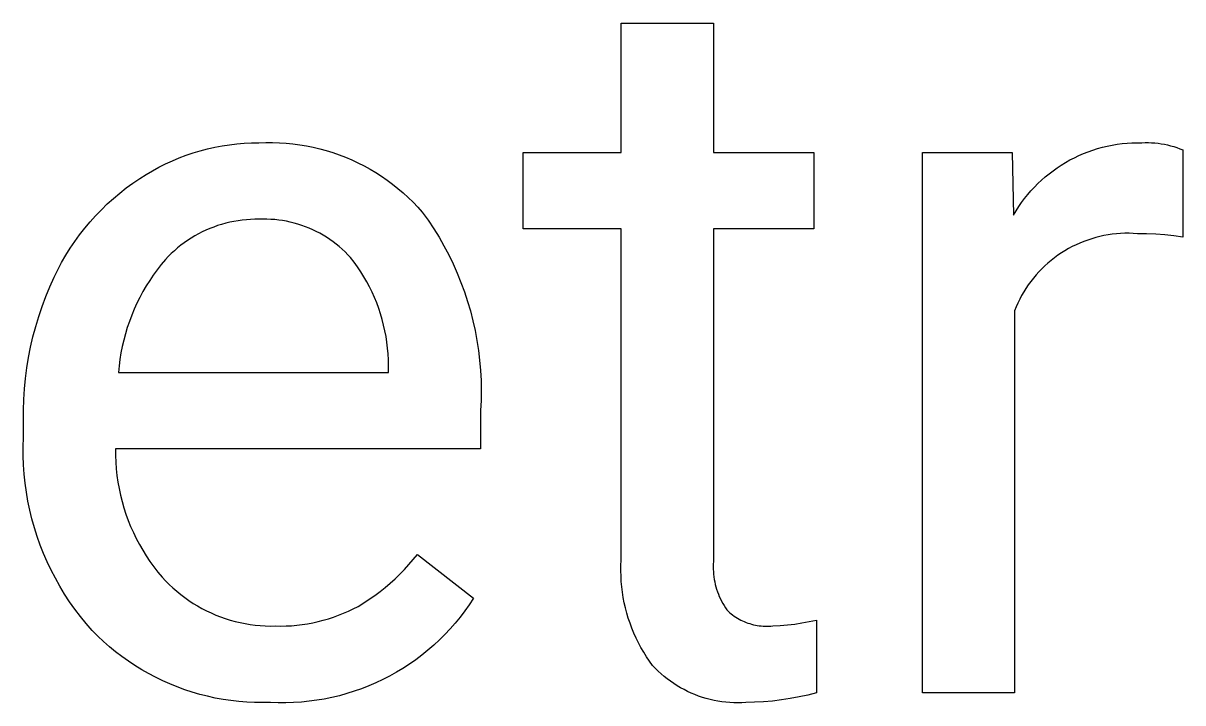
# Model space of a CAD drawing. Header units: millimetres. Extents: x 2840 to 6121, y 744 to 3036.
# Drawn here: x 5978.85 to 6016.32, y 1034.21 to 1056.19 of the extents above; entities that cross this region are included whole.
import ezdxf

# ---------------------------------------------------------------- set-up
doc = ezdxf.new("R2010")
doc.units = ezdxf.units.MM
doc.header["$MEASUREMENT"] = 0
doc.layers.add('Domyślny', color=7, linetype='Continuous', true_color=0x000000)

msp = doc.modelspace()

# ---------------------------------------------------------------- linework, layer by layer
at = {"layer": 'Domyślny'}
for p, q in [((5998.174, 1052.017), (5998.174, 1056.195)), ((5998.174, 1056.195), (6001.153, 1056.195)), ((6001.153, 1056.195), (6001.153, 1052.017)), ((5984.339, 1051.999), (5984.569, 1052.068)), ((5984.569, 1052.068), (5984.801, 1052.129)), ((5984.801, 1052.129), (5985.035, 1052.182)), ((5985.035, 1052.182), (5985.271, 1052.226)), ((5985.271, 1052.226), (5985.508, 1052.263)), ((5985.508, 1052.263), (5985.747, 1052.291)), ((5985.747, 1052.291), (5985.986, 1052.311)), ((5985.986, 1052.311), (5986.226, 1052.323)), ((5986.226, 1052.323), (5986.466, 1052.326)), ((5986.466, 1052.326), (5986.685, 1052.335)), ((5986.685, 1052.335), (5986.905, 1052.335)), ((5986.905, 1052.335), (5987.125, 1052.329)), ((5987.125, 1052.329), (5987.345, 1052.315)), ((5987.345, 1052.315), (5987.564, 1052.293)), ((5987.564, 1052.293), (5987.782, 1052.264)), ((5987.782, 1052.264), (5987.999, 1052.228)), ((5987.999, 1052.228), (5988.214, 1052.185)), ((5988.214, 1052.185), (5988.428, 1052.134)), ((5988.428, 1052.134), (5988.64, 1052.076)), ((5988.64, 1052.076), (5988.851, 1052.011)), ((6013.112, 1051.978), (6013.262, 1052.037)), ((6013.262, 1052.037), (6013.415, 1052.09)), ((6013.415, 1052.09), (6013.569, 1052.139)), ((6013.569, 1052.139), (6013.724, 1052.182)), ((6013.724, 1052.182), (6013.881, 1052.219)), ((6013.881, 1052.219), (6014.039, 1052.251)), ((6014.039, 1052.251), (6014.199, 1052.278)), ((6014.199, 1052.278), (6014.359, 1052.299)), ((6014.359, 1052.299), (6014.52, 1052.314)), ((6014.52, 1052.314), (6014.681, 1052.324)), ((6014.681, 1052.324), (6014.842, 1052.328)), ((6014.842, 1052.328), (6015.004, 1052.326)), ((6015.004, 1052.326), (6015.107, 1052.33)), ((6015.107, 1052.33), (6015.211, 1052.33)), ((6015.211, 1052.33), (6015.315, 1052.327)), ((6015.315, 1052.327), (6015.419, 1052.32)), ((6015.419, 1052.32), (6015.522, 1052.309)), ((6015.522, 1052.309), (6015.625, 1052.295)), ((6015.625, 1052.295), (6015.728, 1052.277)), ((6015.728, 1052.277), (6015.829, 1052.256)), ((6015.829, 1052.256), (6015.93, 1052.231)), ((6015.93, 1052.231), (6016.03, 1052.202)), ((6016.03, 1052.202), (6016.129, 1052.171)), ((6016.129, 1052.171), (6016.227, 1052.135)), ((6016.227, 1052.135), (6016.324, 1052.097)), ((6016.324, 1052.097), (6016.324, 1049.273)), ((5983.448, 1051.646), (5983.666, 1051.746)), ((5983.666, 1051.746), (5983.887, 1051.838)), ((5983.887, 1051.838), (5984.112, 1051.923)), ((5984.112, 1051.923), (5984.339, 1051.999)), ((5988.851, 1052.011), (5989.058, 1051.939)), ((5989.058, 1051.939), (5989.264, 1051.86)), ((5989.264, 1051.86), (5989.466, 1051.774)), ((5989.466, 1051.774), (5989.665, 1051.681)), ((5989.665, 1051.681), (5989.862, 1051.581)), ((5995.005, 1049.541), (5995.005, 1052.017)), ((5995.005, 1052.017), (5998.174, 1052.017)), ((6001.153, 1052.017), (6004.402, 1052.017)), ((6004.402, 1052.017), (6004.402, 1049.541)), ((6007.908, 1034.532), (6007.908, 1052.017)), ((6007.908, 1052.017), (6010.804, 1052.017)), ((6010.804, 1052.017), (6010.852, 1049.986)), ((6012.396, 1051.606), (6012.534, 1051.69)), ((6012.534, 1051.69), (6012.675, 1051.77)), ((6012.675, 1051.77), (6012.818, 1051.844)), ((6012.818, 1051.844), (6012.964, 1051.913)), ((6012.964, 1051.913), (6013.112, 1051.978)), ((5982.613, 1051.173), (5982.815, 1051.302)), ((5982.815, 1051.302), (5983.022, 1051.424)), ((5983.022, 1051.424), (5983.233, 1051.539)), ((5983.233, 1051.539), (5983.448, 1051.646)), ((5989.862, 1051.581), (5990.054, 1051.475)), ((5990.054, 1051.475), (5990.243, 1051.363)), ((5990.243, 1051.363), (5990.428, 1051.244)), ((6011.877, 1051.223), (6012.002, 1051.326)), ((6012.002, 1051.326), (6012.13, 1051.424)), ((6012.13, 1051.424), (6012.262, 1051.517)), ((6012.262, 1051.517), (6012.396, 1051.606)), ((5982.176, 1050.865), (5982.392, 1051.023)), ((5982.392, 1051.023), (5982.613, 1051.173)), ((5990.428, 1051.244), (5990.609, 1051.119)), ((5990.609, 1051.119), (5990.786, 1050.988)), ((5990.786, 1050.988), (5990.958, 1050.851)), ((6011.525, 1050.891), (6011.638, 1051.006)), ((6011.638, 1051.006), (6011.756, 1051.117)), ((6011.756, 1051.117), (6011.877, 1051.223)), ((5981.563, 1050.347), (5981.761, 1050.526)), ((5981.761, 1050.526), (5981.965, 1050.699)), ((5981.965, 1050.699), (5982.176, 1050.865)), ((5990.958, 1050.851), (5991.126, 1050.709)), ((5991.126, 1050.709), (5991.288, 1050.56)), ((5991.288, 1050.56), (5991.446, 1050.407)), ((6011.114, 1050.394), (6011.21, 1050.523)), ((6011.21, 1050.523), (6011.311, 1050.649)), ((6011.311, 1050.649), (6011.416, 1050.772)), ((6011.416, 1050.772), (6011.525, 1050.891)), ((5981.185, 1049.968), (5981.371, 1050.161)), ((5981.371, 1050.161), (5981.563, 1050.347)), ((5991.446, 1050.407), (5991.598, 1050.248)), ((5991.598, 1050.248), (5991.744, 1050.084)), ((6010.935, 1050.125), (6011.022, 1050.261)), ((6011.022, 1050.261), (6011.114, 1050.394)), ((5981.006, 1049.768), (5981.185, 1049.968)), ((5985.655, 1049.783), (5985.522, 1049.756)), ((5985.789, 1049.806), (5985.655, 1049.783)), ((5985.923, 1049.824), (5985.789, 1049.806)), ((5986.059, 1049.838), (5985.923, 1049.824)), ((5986.194, 1049.847), (5986.059, 1049.838)), ((5986.33, 1049.851), (5986.194, 1049.847)), ((5986.466, 1049.851), (5986.33, 1049.851)), ((5986.593, 1049.854), (5986.466, 1049.851)), ((5986.721, 1049.854), (5986.593, 1049.854)), ((5986.848, 1049.849), (5986.721, 1049.854)), ((5986.975, 1049.84), (5986.848, 1049.849)), ((5987.102, 1049.826), (5986.975, 1049.84)), ((5987.229, 1049.808), (5987.102, 1049.826)), ((5987.354, 1049.786), (5987.229, 1049.808)), ((5987.479, 1049.759), (5987.354, 1049.786)), ((5991.744, 1050.084), (5991.933, 1049.819)), ((5991.933, 1049.819), (5992.113, 1049.548)), ((6010.852, 1049.986), (6010.935, 1050.125)), ((5980.67, 1049.352), (5980.835, 1049.563)), ((5980.835, 1049.563), (5981.006, 1049.768)), ((5984.628, 1049.441), (5984.507, 1049.379)), ((5984.75, 1049.499), (5984.628, 1049.441)), ((5984.875, 1049.553), (5984.75, 1049.499)), ((5985.002, 1049.602), (5984.875, 1049.553)), ((5985.13, 1049.648), (5985.002, 1049.602)), ((5985.259, 1049.688), (5985.13, 1049.648)), ((5985.39, 1049.724), (5985.259, 1049.688)), ((5985.522, 1049.756), (5985.39, 1049.724)), ((5987.603, 1049.729), (5987.479, 1049.759)), ((5987.726, 1049.694), (5987.603, 1049.729)), ((5987.847, 1049.655), (5987.726, 1049.694)), ((5987.967, 1049.612), (5987.847, 1049.655)), ((5988.086, 1049.565), (5987.967, 1049.612)), ((5988.203, 1049.513), (5988.086, 1049.565)), ((5988.318, 1049.458), (5988.203, 1049.513)), ((5988.431, 1049.399), (5988.318, 1049.458)), ((5988.542, 1049.336), (5988.431, 1049.399)), ((5992.113, 1049.548), (5992.284, 1049.272)), ((5998.174, 1049.541), (5995.005, 1049.541)), ((5998.174, 1038.824), (5998.174, 1049.541)), ((6004.402, 1049.541), (6001.153, 1049.541)), ((6001.153, 1049.541), (6001.153, 1038.783)), ((6014.451, 1049.398), (6014.315, 1049.392)), ((6014.587, 1049.399), (6014.451, 1049.398)), ((6014.723, 1049.395), (6014.587, 1049.399)), ((5980.364, 1048.914), (5980.513, 1049.136)), ((5980.513, 1049.136), (5980.67, 1049.352)), ((5984.047, 1049.091), (5983.938, 1049.01)), ((5984.158, 1049.169), (5984.047, 1049.091)), ((5984.272, 1049.243), (5984.158, 1049.169)), ((5984.388, 1049.313), (5984.272, 1049.243)), ((5984.507, 1049.379), (5984.388, 1049.313)), ((5988.651, 1049.27), (5988.542, 1049.336)), ((5988.758, 1049.2), (5988.651, 1049.27)), ((5988.862, 1049.126), (5988.758, 1049.2)), ((5988.963, 1049.048), (5988.862, 1049.126)), ((5989.062, 1048.968), (5988.963, 1049.048)), ((5992.284, 1049.272), (5992.445, 1048.99)), ((6012.874, 1049.027), (6012.752, 1048.967)), ((6012.998, 1049.082), (6012.874, 1049.027)), ((6013.124, 1049.134), (6012.998, 1049.082)), ((6013.252, 1049.181), (6013.124, 1049.134)), ((6013.381, 1049.223), (6013.252, 1049.181)), ((6013.512, 1049.261), (6013.381, 1049.223)), ((6013.643, 1049.295), (6013.512, 1049.261)), ((6013.776, 1049.323), (6013.643, 1049.295)), ((6013.91, 1049.348), (6013.776, 1049.323)), ((6014.044, 1049.367), (6013.91, 1049.348)), ((6014.18, 1049.382), (6014.044, 1049.367)), ((6014.315, 1049.392), (6014.18, 1049.382)), ((6014.858, 1049.386), (6014.723, 1049.395)), ((6015.153, 1049.383), (6014.858, 1049.386)), ((6015.447, 1049.37), (6015.153, 1049.383)), ((6015.74, 1049.348), (6015.447, 1049.37)), ((6016.032, 1049.315), (6015.74, 1049.348)), ((6016.324, 1049.273), (6016.032, 1049.315)), ((5980.088, 1048.455), (5980.222, 1048.687)), ((5980.222, 1048.687), (5980.364, 1048.914)), ((5983.631, 1048.743), (5983.534, 1048.648)), ((5983.73, 1048.835), (5983.631, 1048.743)), ((5983.833, 1048.924), (5983.73, 1048.835)), ((5983.938, 1049.01), (5983.833, 1048.924)), ((5989.158, 1048.884), (5989.062, 1048.968)), ((5989.251, 1048.797), (5989.158, 1048.884)), ((5989.341, 1048.706), (5989.251, 1048.797)), ((5989.428, 1048.613), (5989.341, 1048.706)), ((5992.445, 1048.99), (5992.597, 1048.702)), ((5992.597, 1048.702), (5992.739, 1048.41)), ((6012.287, 1048.686), (6012.177, 1048.606)), ((6012.4, 1048.762), (6012.287, 1048.686)), ((6012.515, 1048.834), (6012.4, 1048.762)), ((6012.633, 1048.902), (6012.515, 1048.834)), ((6012.752, 1048.967), (6012.633, 1048.902)), ((5979.962, 1048.219), (5980.088, 1048.455)), ((5983.306, 1048.386), (5983.176, 1048.219)), ((5983.441, 1048.549), (5983.306, 1048.386)), ((5983.534, 1048.648), (5983.441, 1048.549)), ((5989.543, 1048.463), (5989.428, 1048.613)), ((5989.653, 1048.31), (5989.543, 1048.463)), ((5989.758, 1048.154), (5989.653, 1048.31)), ((5992.739, 1048.41), (5992.871, 1048.113)), ((6011.865, 1048.343), (6011.768, 1048.249)), ((6011.966, 1048.434), (6011.865, 1048.343)), ((6012.07, 1048.522), (6011.966, 1048.434)), ((6012.177, 1048.606), (6012.07, 1048.522)), ((5979.705, 1047.666), (5979.845, 1047.978)), ((5979.845, 1047.978), (5979.962, 1048.219)), ((5983.051, 1048.048), (5982.933, 1047.873)), ((5983.176, 1048.219), (5983.051, 1048.048)), ((5989.857, 1047.994), (5989.758, 1048.154)), ((5989.951, 1047.83), (5989.857, 1047.994)), ((5992.871, 1048.113), (5992.994, 1047.812)), ((6011.495, 1047.946), (6011.411, 1047.839)), ((6011.582, 1048.05), (6011.495, 1047.946)), ((6011.673, 1048.151), (6011.582, 1048.05)), ((6011.768, 1048.249), (6011.673, 1048.151)), ((5979.575, 1047.35), (5979.705, 1047.666)), ((5982.82, 1047.694), (5982.714, 1047.511)), ((5982.933, 1047.873), (5982.82, 1047.694)), ((5990.04, 1047.664), (5989.951, 1047.83)), ((5990.122, 1047.494), (5990.04, 1047.664)), ((5992.994, 1047.812), (5993.106, 1047.506)), ((6011.255, 1047.616), (6011.183, 1047.501)), ((6011.331, 1047.729), (6011.255, 1047.616)), ((6011.411, 1047.839), (6011.331, 1047.729)), ((5979.456, 1047.03), (5979.575, 1047.35)), ((5982.614, 1047.325), (5982.52, 1047.135)), ((5982.714, 1047.511), (5982.614, 1047.325)), ((5990.199, 1047.322), (5990.122, 1047.494)), ((5990.271, 1047.148), (5990.199, 1047.322)), ((5993.106, 1047.506), (5993.208, 1047.198)), ((5993.208, 1047.198), (5993.299, 1046.886)), ((6011.051, 1047.263), (6010.991, 1047.141)), ((6011.115, 1047.383), (6011.051, 1047.263)), ((6011.183, 1047.501), (6011.115, 1047.383)), ((5979.347, 1046.706), (5979.456, 1047.03)), ((5982.432, 1046.943), (5982.351, 1046.748)), ((5982.52, 1047.135), (5982.432, 1046.943)), ((5990.336, 1046.971), (5990.271, 1047.148)), ((5990.395, 1046.792), (5990.336, 1046.971)), ((5990.448, 1046.611), (5990.395, 1046.792)), ((5993.299, 1046.886), (5993.38, 1046.571)), ((6010.935, 1047.017), (6010.884, 1046.891)), ((6010.884, 1046.891), (6010.884, 1034.532)), ((6010.991, 1047.141), (6010.935, 1047.017)), ((5979.249, 1046.379), (5979.347, 1046.706)), ((5982.277, 1046.55), (5982.209, 1046.349)), ((5982.351, 1046.748), (5982.277, 1046.55)), ((5990.495, 1046.429), (5990.448, 1046.611)), ((5990.536, 1046.245), (5990.495, 1046.429)), ((5993.38, 1046.571), (5993.451, 1046.253)), ((5979.084, 1045.716), (5979.161, 1046.049)), ((5979.161, 1046.049), (5979.249, 1046.379)), ((5982.148, 1046.147), (5982.094, 1045.942)), ((5982.209, 1046.349), (5982.148, 1046.147)), ((5990.571, 1046.06), (5990.536, 1046.245)), ((5990.6, 1045.873), (5990.571, 1046.06)), ((5993.451, 1046.253), (5993.51, 1045.934)), ((5979.019, 1045.38), (5979.084, 1045.716)), ((5982.047, 1045.736), (5982.006, 1045.529)), ((5982.094, 1045.942), (5982.047, 1045.736)), ((5990.622, 1045.686), (5990.6, 1045.873)), ((5990.638, 1045.498), (5990.622, 1045.686)), ((5993.51, 1045.934), (5993.559, 1045.613)), ((5978.964, 1045.043), (5979.019, 1045.38)), ((5981.973, 1045.32), (5981.947, 1045.11)), ((5982.006, 1045.529), (5981.973, 1045.32)), ((5990.647, 1045.31), (5990.638, 1045.498)), ((5990.65, 1045.122), (5990.647, 1045.31)), ((5993.559, 1045.613), (5993.598, 1045.29)), ((5993.598, 1045.29), (5993.625, 1044.966)), ((5978.92, 1044.704), (5978.964, 1045.043)), ((5981.947, 1045.11), (5981.928, 1044.899)), ((5990.65, 1044.899), (5990.65, 1045.122)), ((5993.625, 1044.966), (5993.642, 1044.641)), ((5978.887, 1044.364), (5978.92, 1044.704)), ((5981.928, 1044.899), (5990.65, 1044.899)), ((5993.642, 1044.641), (5993.648, 1044.316)), ((5978.865, 1044.023), (5978.887, 1044.364)), ((5993.648, 1044.316), (5993.643, 1043.991)), ((5978.854, 1043.682), (5978.865, 1044.023)), ((5993.643, 1043.991), (5993.627, 1043.666)), ((5978.855, 1043.34), (5978.854, 1043.682)), ((5993.627, 1043.666), (5993.627, 1042.424)), ((5978.855, 1042.791), (5978.855, 1043.34)), ((5978.845, 1042.496), (5978.855, 1042.791)), ((5978.846, 1042.201), (5978.845, 1042.496)), ((5993.627, 1042.424), (5981.831, 1042.424)), ((5981.831, 1042.424), (5981.831, 1042.209)), ((5978.856, 1041.906), (5978.846, 1042.201)), ((5978.876, 1041.611), (5978.856, 1041.906)), ((5981.831, 1042.209), (5981.838, 1041.994)), ((5981.838, 1041.994), (5981.853, 1041.78)), ((5978.907, 1041.317), (5978.876, 1041.611)), ((5981.853, 1041.78), (5981.876, 1041.566)), ((5981.876, 1041.566), (5981.905, 1041.354)), ((5978.948, 1041.025), (5978.907, 1041.317)), ((5981.905, 1041.354), (5981.943, 1041.142)), ((5978.998, 1040.734), (5978.948, 1041.025)), ((5981.943, 1041.142), (5981.987, 1040.932)), ((5981.987, 1040.932), (5982.039, 1040.724)), ((5979.058, 1040.445), (5978.998, 1040.734)), ((5979.129, 1040.158), (5979.058, 1040.445)), ((5982.039, 1040.724), (5982.098, 1040.517)), ((5982.098, 1040.517), (5982.164, 1040.313)), ((5979.208, 1039.874), (5979.129, 1040.158)), ((5982.164, 1040.313), (5982.238, 1040.111)), ((5982.238, 1040.111), (5982.318, 1039.912)), ((5979.298, 1039.592), (5979.208, 1039.874)), ((5982.318, 1039.912), (5982.405, 1039.716)), ((5982.405, 1039.716), (5982.499, 1039.522)), ((5979.397, 1039.314), (5979.298, 1039.592)), ((5979.505, 1039.039), (5979.397, 1039.314)), ((5982.499, 1039.522), (5982.6, 1039.333)), ((5982.6, 1039.333), (5982.707, 1039.147)), ((5979.623, 1038.768), (5979.505, 1039.039)), ((5982.707, 1039.147), (5982.821, 1038.964)), ((5982.821, 1038.964), (5982.941, 1038.786)), ((5991.45, 1038.848), (5991.584, 1039.015)), ((5991.584, 1039.015), (5993.402, 1037.596)), ((5979.75, 1038.502), (5979.623, 1038.768)), ((5982.941, 1038.786), (5983.067, 1038.612)), ((5983.067, 1038.612), (5983.199, 1038.443)), ((5991.168, 1038.527), (5991.312, 1038.685)), ((5991.312, 1038.685), (5991.45, 1038.848)), ((5998.164, 1038.479), (5998.166, 1038.651)), ((5998.166, 1038.651), (5998.174, 1038.824)), ((6001.148, 1038.7), (6001.146, 1038.617)), ((6001.146, 1038.617), (6001.147, 1038.535)), ((6001.147, 1038.535), (6001.151, 1038.452)), ((6001.153, 1038.783), (6001.148, 1038.7)), ((5979.886, 1038.24), (5979.75, 1038.502)), ((5980.031, 1037.982), (5979.886, 1038.24)), ((5983.199, 1038.443), (5983.337, 1038.279)), ((5983.337, 1038.279), (5983.449, 1038.158)), ((5983.449, 1038.158), (5983.565, 1038.041)), ((5990.707, 1038.082), (5990.866, 1038.225)), ((5990.866, 1038.225), (5991.019, 1038.374)), ((5991.019, 1038.374), (5991.168, 1038.527)), ((5998.167, 1038.306), (5998.164, 1038.479)), ((5998.176, 1038.134), (5998.167, 1038.306)), ((6001.151, 1038.452), (6001.158, 1038.369)), ((6001.158, 1038.369), (6001.167, 1038.287)), ((6001.167, 1038.287), (6001.18, 1038.205)), ((6001.18, 1038.205), (6001.195, 1038.124)), ((5980.184, 1037.73), (5980.031, 1037.982)), ((5983.565, 1038.041), (5983.685, 1037.928)), ((5983.685, 1037.928), (5983.808, 1037.819)), ((5983.808, 1037.819), (5983.936, 1037.715)), ((5990.206, 1037.682), (5990.378, 1037.81)), ((5990.378, 1037.81), (5990.545, 1037.943)), ((5990.545, 1037.943), (5990.707, 1038.082)), ((5998.191, 1037.962), (5998.176, 1038.134)), ((5998.212, 1037.79), (5998.191, 1037.962)), ((5998.239, 1037.62), (5998.212, 1037.79)), ((6001.195, 1038.124), (6001.213, 1038.043)), ((6001.213, 1038.043), (6001.234, 1037.963)), ((6001.234, 1037.963), (6001.257, 1037.884)), ((6001.257, 1037.884), (6001.283, 1037.806)), ((6001.283, 1037.806), (6001.312, 1037.728)), ((5980.346, 1037.483), (5980.184, 1037.73)), ((5980.517, 1037.242), (5980.346, 1037.483)), ((5983.936, 1037.715), (5984.067, 1037.616)), ((5984.067, 1037.616), (5984.201, 1037.521)), ((5984.201, 1037.521), (5984.339, 1037.43)), ((5984.339, 1037.43), (5984.479, 1037.345)), ((5989.669, 1037.333), (5989.852, 1037.444)), ((5989.852, 1037.444), (5990.031, 1037.56)), ((5990.031, 1037.56), (5990.206, 1037.682)), ((5993.402, 1037.596), (5993.264, 1037.387)), ((5998.271, 1037.45), (5998.239, 1037.62)), ((5998.309, 1037.282), (5998.271, 1037.45)), ((6001.312, 1037.728), (6001.344, 1037.652)), ((6001.344, 1037.652), (6001.378, 1037.576)), ((6001.378, 1037.576), (6001.415, 1037.502)), ((6001.415, 1037.502), (6001.454, 1037.429)), ((6001.454, 1037.429), (6001.496, 1037.358)), ((5980.695, 1037.006), (5980.517, 1037.242)), ((5984.479, 1037.345), (5984.623, 1037.264)), ((5984.623, 1037.264), (5984.769, 1037.188)), ((5984.769, 1037.188), (5984.918, 1037.118)), ((5984.918, 1037.118), (5985.069, 1037.053)), ((5985.069, 1037.053), (5985.222, 1036.993)), ((5988.875, 1036.983), (5989.039, 1037.043)), ((5989.039, 1037.043), (5989.2, 1037.108)), ((5989.2, 1037.108), (5989.359, 1037.178)), ((5989.359, 1037.178), (5989.515, 1037.253)), ((5989.515, 1037.253), (5989.669, 1037.333)), ((5993.12, 1037.184), (5992.968, 1036.986)), ((5993.264, 1037.387), (5993.12, 1037.184)), ((5998.353, 1037.114), (5998.309, 1037.282)), ((5998.402, 1036.949), (5998.353, 1037.114)), ((6001.496, 1037.358), (6001.54, 1037.288)), ((6001.54, 1037.288), (6001.587, 1037.22)), ((6001.587, 1037.22), (6001.632, 1037.176)), ((6001.632, 1037.176), (6001.678, 1037.135)), ((6001.678, 1037.135), (6001.726, 1037.095)), ((6001.726, 1037.095), (6001.775, 1037.057)), ((6001.775, 1037.057), (6001.826, 1037.02)), ((5980.881, 1036.777), (5980.695, 1037.006)), ((5981.075, 1036.555), (5980.881, 1036.777)), ((5985.222, 1036.993), (5985.377, 1036.938)), ((5985.377, 1036.938), (5985.534, 1036.889)), ((5985.534, 1036.889), (5985.693, 1036.845)), ((5985.693, 1036.845), (5985.853, 1036.807)), ((5985.853, 1036.807), (5986.015, 1036.775)), ((5986.015, 1036.775), (5986.177, 1036.748)), ((5986.177, 1036.748), (5986.34, 1036.727)), ((5986.34, 1036.727), (5986.504, 1036.711)), ((5986.504, 1036.711), (5986.668, 1036.701)), ((5986.668, 1036.701), (5986.833, 1036.697)), ((5986.833, 1036.697), (5986.997, 1036.699)), ((5986.997, 1036.699), (5987.171, 1036.696)), ((5987.171, 1036.696), (5987.345, 1036.699)), ((5987.345, 1036.699), (5987.518, 1036.708)), ((5987.518, 1036.708), (5987.691, 1036.723)), ((5987.691, 1036.723), (5987.863, 1036.743)), ((5987.863, 1036.743), (5988.035, 1036.769)), ((5988.035, 1036.769), (5988.206, 1036.801)), ((5988.206, 1036.801), (5988.375, 1036.838)), ((5988.375, 1036.838), (5988.544, 1036.881)), ((5988.544, 1036.881), (5988.71, 1036.929)), ((5988.71, 1036.929), (5988.875, 1036.983)), ((5992.81, 1036.792), (5992.646, 1036.605)), ((5992.968, 1036.986), (5992.81, 1036.792)), ((5998.457, 1036.785), (5998.402, 1036.949)), ((5998.517, 1036.624), (5998.457, 1036.785)), ((6001.826, 1037.02), (6001.878, 1036.985)), ((6001.878, 1036.985), (6001.931, 1036.952)), ((6001.931, 1036.952), (6001.985, 1036.921)), ((6001.985, 1036.921), (6002.04, 1036.891)), ((6002.04, 1036.891), (6002.095, 1036.864)), ((6002.095, 1036.864), (6002.152, 1036.838)), ((6002.152, 1036.838), (6002.21, 1036.814)), ((6002.21, 1036.814), (6002.269, 1036.793)), ((6002.269, 1036.793), (6002.328, 1036.773)), ((6002.328, 1036.773), (6002.388, 1036.755)), ((6002.388, 1036.755), (6002.448, 1036.74)), ((6002.448, 1036.74), (6002.509, 1036.726)), ((6002.509, 1036.726), (6002.57, 1036.715)), ((6002.57, 1036.715), (6002.632, 1036.705)), ((6002.632, 1036.705), (6002.694, 1036.698)), ((6002.694, 1036.698), (6002.756, 1036.693)), ((6002.756, 1036.693), (6002.818, 1036.69)), ((6002.818, 1036.69), (6002.881, 1036.689)), ((6002.881, 1036.689), (6002.943, 1036.69)), ((6002.943, 1036.69), (6003.005, 1036.693)), ((6003.005, 1036.693), (6003.068, 1036.699)), ((6003.068, 1036.699), (6003.305, 1036.711)), ((6003.305, 1036.711), (6003.543, 1036.731)), ((6003.543, 1036.731), (6003.779, 1036.759)), ((6003.779, 1036.759), (6004.015, 1036.795)), ((6004.015, 1036.795), (6004.249, 1036.838)), ((6004.249, 1036.838), (6004.482, 1036.89)), ((6004.482, 1036.89), (6004.482, 1034.537)), ((5981.256, 1036.373), (5981.075, 1036.555)), ((5981.442, 1036.197), (5981.256, 1036.373)), ((5992.475, 1036.423), (5992.298, 1036.247)), ((5992.646, 1036.605), (5992.475, 1036.423)), ((5998.583, 1036.464), (5998.517, 1036.624)), ((5998.654, 1036.307), (5998.583, 1036.464)), ((5998.731, 1036.152), (5998.654, 1036.307)), ((5981.635, 1036.028), (5981.442, 1036.197)), ((5981.833, 1035.865), (5981.635, 1036.028)), ((5991.926, 1035.914), (5991.732, 1035.757)), ((5992.115, 1036.077), (5991.926, 1035.914)), ((5992.298, 1036.247), (5992.115, 1036.077)), ((5998.812, 1036), (5998.731, 1036.152)), ((5998.899, 1035.85), (5998.812, 1036)), ((5982.036, 1035.71), (5981.833, 1035.865)), ((5982.244, 1035.561), (5982.036, 1035.71)), ((5982.458, 1035.419), (5982.244, 1035.561)), ((5991.533, 1035.607), (5991.328, 1035.464)), ((5991.732, 1035.757), (5991.533, 1035.607)), ((5998.991, 1035.704), (5998.899, 1035.85)), ((5999.087, 1035.561), (5998.991, 1035.704)), ((5999.188, 1035.421), (5999.087, 1035.561)), ((5982.675, 1035.284), (5982.458, 1035.419)), ((5982.898, 1035.157), (5982.675, 1035.284)), ((5983.124, 1035.038), (5982.898, 1035.157)), ((5990.906, 1035.199), (5990.688, 1035.077)), ((5991.119, 1035.328), (5990.906, 1035.199)), ((5991.328, 1035.464), (5991.119, 1035.328)), ((5999.277, 1035.327), (5999.188, 1035.421)), ((5999.369, 1035.237), (5999.277, 1035.327)), ((5999.464, 1035.15), (5999.369, 1035.237)), ((5983.355, 1034.926), (5983.124, 1035.038)), ((5983.589, 1034.822), (5983.355, 1034.926)), ((5983.826, 1034.726), (5983.589, 1034.822)), ((5990.24, 1034.857), (5990.011, 1034.758)), ((5990.466, 1034.963), (5990.24, 1034.857)), ((5990.688, 1035.077), (5990.466, 1034.963)), ((5999.562, 1035.066), (5999.464, 1035.15)), ((5999.663, 1034.986), (5999.562, 1035.066)), ((5999.766, 1034.909), (5999.663, 1034.986)), ((5999.872, 1034.836), (5999.766, 1034.909)), ((5999.981, 1034.766), (5999.872, 1034.836)), ((5984.067, 1034.637), (5983.826, 1034.726)), ((5984.31, 1034.558), (5984.067, 1034.637)), ((5984.556, 1034.486), (5984.31, 1034.558)), ((5984.804, 1034.423), (5984.556, 1034.486)), ((5985.055, 1034.368), (5984.804, 1034.423)), ((5989.064, 1034.444), (5988.821, 1034.385)), ((5989.305, 1034.51), (5989.064, 1034.444)), ((5989.543, 1034.585), (5989.305, 1034.51)), ((5989.778, 1034.667), (5989.543, 1034.585)), ((5990.011, 1034.758), (5989.778, 1034.667)), ((6000.092, 1034.701), (5999.981, 1034.766)), ((6000.205, 1034.639), (6000.092, 1034.701)), ((6000.32, 1034.581), (6000.205, 1034.639)), ((6000.437, 1034.527), (6000.32, 1034.581)), ((6000.556, 1034.477), (6000.437, 1034.527)), ((6000.676, 1034.432), (6000.556, 1034.477)), ((6000.798, 1034.39), (6000.676, 1034.432)), ((6004.202, 1034.465), (6003.92, 1034.402)), ((6004.482, 1034.537), (6004.202, 1034.465)), ((6010.884, 1034.532), (6007.908, 1034.532)), ((5985.307, 1034.321), (5985.055, 1034.368)), ((5985.56, 1034.284), (5985.307, 1034.321)), ((5985.814, 1034.254), (5985.56, 1034.284)), ((5986.07, 1034.233), (5985.814, 1034.254)), ((5986.326, 1034.221), (5986.07, 1034.233)), ((5986.582, 1034.218), (5986.326, 1034.221)), ((5986.838, 1034.223), (5986.582, 1034.218)), ((5987.087, 1034.213), (5986.838, 1034.223)), ((5987.337, 1034.213), (5987.087, 1034.213)), ((5987.586, 1034.22), (5987.337, 1034.213)), ((5987.835, 1034.236), (5987.586, 1034.22)), ((5988.084, 1034.261), (5987.835, 1034.236)), ((5988.331, 1034.294), (5988.084, 1034.261)), ((5988.577, 1034.335), (5988.331, 1034.294)), ((5988.821, 1034.385), (5988.577, 1034.335)), ((6000.922, 1034.353), (6000.798, 1034.39)), ((6001.046, 1034.32), (6000.922, 1034.353)), ((6001.172, 1034.292), (6001.046, 1034.32)), ((6001.298, 1034.268), (6001.172, 1034.292)), ((6001.426, 1034.248), (6001.298, 1034.268)), ((6001.554, 1034.233), (6001.426, 1034.248)), ((6001.682, 1034.222), (6001.554, 1034.233)), ((6001.811, 1034.215), (6001.682, 1034.222)), ((6001.94, 1034.213), (6001.811, 1034.215)), ((6002.069, 1034.216), (6001.94, 1034.213)), ((6002.197, 1034.223), (6002.069, 1034.216)), ((6002.486, 1034.229), (6002.197, 1034.223)), ((6002.775, 1034.245), (6002.486, 1034.229)), ((6003.063, 1034.27), (6002.775, 1034.245)), ((6003.35, 1034.305), (6003.063, 1034.27)), ((6003.636, 1034.349), (6003.35, 1034.305)), ((6003.92, 1034.402), (6003.636, 1034.349))]:
    msp.add_line(p, q, dxfattribs=at)

doc.saveas('drawing.dxf')
